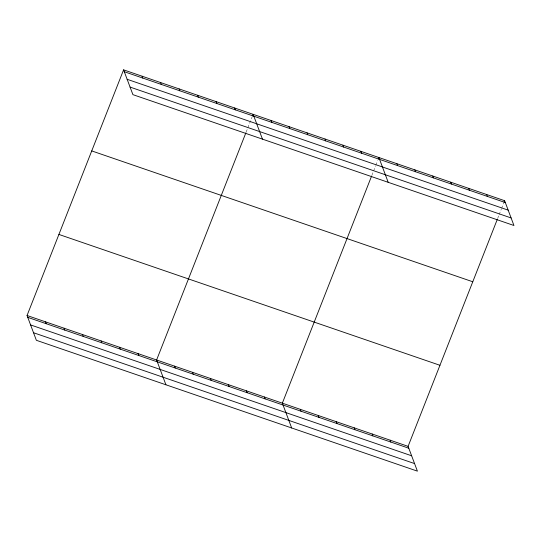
<?xml version="1.0" encoding="UTF-8"?>
<svg xmlns="http://www.w3.org/2000/svg" width="541" height="541" viewBox="0 0 541 541"><rect width="100%" height="100%" fill="white"/><g stroke="black" fill="none" stroke-linecap="round" stroke-linejoin="round"><path stroke-width="0.41" stroke-dasharray="2.71 2.03" d="M246.162 132.099L252.234 116.653M371.904 175.277L375.549 166.013M375.853 165.242L377.672 160.609M497.652 218.463L498.863 215.372M499.167 214.601L501.291 209.198M501.595 208.427L503.718 203.017"/><path stroke-width="0.81" d="M497.348 219.233L408.09 446.352L417.409 471.15L36.369 340.296L27.05 315.498L123.591 69.85L504.631 200.704L513.95 225.502L132.91 94.648L123.591 69.85M245.857 132.87L156.606 359.988L165.925 384.786M252.539 115.882L253.141 114.34L262.466 139.138M371.606 176.048L282.348 403.167L291.667 427.972M378.281 159.068L378.883 157.519L388.208 182.324M504.023 202.246L504.631 200.704M124.295 71.716L505.335 202.577M127.135 79.284L508.175 210.145M130.063 87.081L511.103 217.935M91.733 150.912L472.773 281.766M58.908 234.436L439.948 365.29M27.05 315.498L408.09 446.352M27.753 317.364L408.793 448.219M30.6 324.931L411.633 455.786M33.528 332.729L414.568 463.583M486.663 194.537L487.367 196.403M468.702 188.369L469.405 190.236M450.741 182.195L451.444 184.068M432.773 176.028L433.476 177.901M414.812 169.86L415.515 171.727M396.851 163.693L397.554 165.56M360.921 151.352L361.625 153.225M342.96 145.184L343.663 147.057M324.992 139.017L325.696 140.883M307.031 132.849L307.734 134.716M289.07 126.675L289.773 128.548M271.109 120.508L271.812 122.381M390.129 440.185L390.832 442.051M372.161 434.01L372.864 435.884M234.632 107.984L235.335 109.857M354.199 427.843L354.903 429.716M216.13 101.627L216.833 103.5M336.238 421.676L336.942 423.549M318.27 415.508L318.974 417.375M197.621 95.27L198.324 97.143M300.309 409.334L301.012 411.207M179.112 88.913L179.815 90.787M160.603 82.563L161.306 84.43M264.38 396.999L265.083 398.873M142.094 76.207L142.797 78.073M246.419 390.832L247.122 392.698M228.458 384.665L229.161 386.531M210.496 378.49L211.2 380.364M192.528 372.323L193.232 374.196M174.567 366.156L175.27 368.029M138.097 353.631L138.8 355.498M119.588 347.275L120.291 349.148M101.079 340.918L101.782 342.791M82.57 334.561L83.273 336.434M64.068 328.204L64.771 330.078M45.559 321.854L46.262 323.721"/></g></svg>
